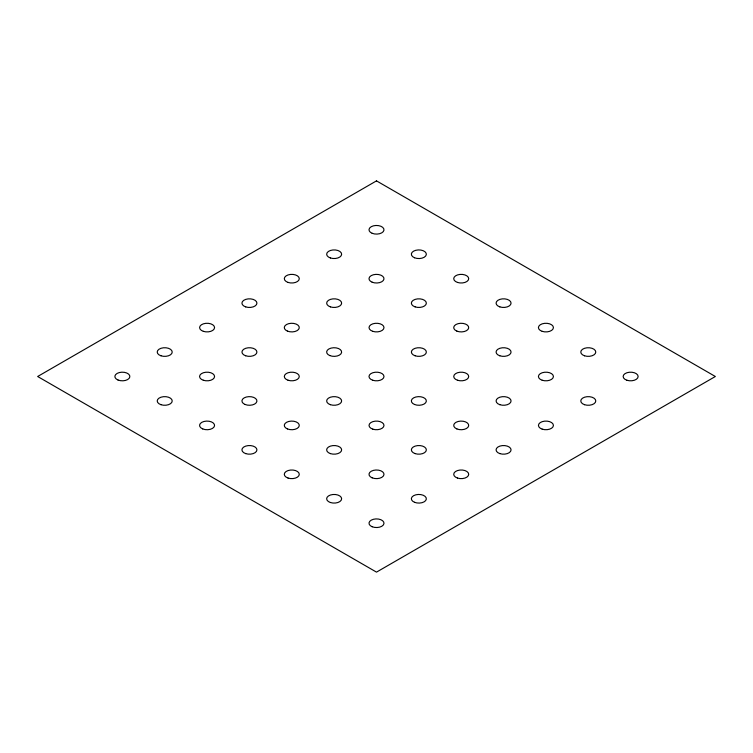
<?xml version="1.0" encoding="UTF-8"?>
<svg xmlns="http://www.w3.org/2000/svg" width="753" height="753" viewBox="0 0 753 753"><rect width="100%" height="100%" fill="white"/><g stroke="black" fill="none" stroke-linecap="round" stroke-linejoin="round"><path stroke-width="1.13" d="M376.5 180.871L37.65 376.5L376.5 572.129L715.35 376.5L376.5 180.871M372.151 526.742A7.492 4.32 0 0 0 383.955 523.636A7.492 4.32 0 0 0 373.394 519.288A7.492 4.32 0 0 0 372.151 526.742M414.508 502.289A7.492 4.32 0 0 0 426.311 499.183A7.492 4.32 0 0 0 415.75 494.834A7.492 4.32 0 0 0 414.508 502.289M457.476 478.061A7.483 4.32 0 0 0 468.705 474.315A7.483 4.32 0 0 0 457.476 470.569A7.483 4.32 0 0 0 457.476 478.061M499.832 453.607A7.492 4.32 0 0 0 511.061 449.861A7.492 4.32 0 0 0 499.832 446.115A7.492 4.32 0 0 0 499.832 453.607M542.188 429.144A7.483 4.32 0 0 0 553.417 425.407A7.483 4.32 0 0 0 542.188 421.661A7.483 4.32 0 0 0 542.188 429.144M584.544 404.7A7.492 4.32 0 0 0 595.774 400.954A7.492 4.32 0 0 0 584.544 397.208A7.492 4.32 0 0 0 584.544 404.7M626.901 380.246A7.492 4.32 0 0 0 638.13 376.5A7.492 4.32 0 0 0 626.901 372.754A7.492 4.32 0 0 0 626.901 380.246M330.407 502.515A7.492 4.32 0 0 0 341.636 498.768A7.492 4.32 0 0 0 330.407 495.022A7.492 4.32 0 0 0 330.407 502.515M372.151 477.835A7.492 4.32 0 0 0 383.955 474.729A7.492 4.32 0 0 0 373.394 470.38A7.492 4.32 0 0 0 372.151 477.835M415.119 453.607A7.483 4.32 0 0 0 426.349 449.861A7.483 4.32 0 0 0 415.119 446.115A7.483 4.32 0 0 0 415.119 453.607M456.864 428.928A7.492 4.32 0 0 0 468.667 425.822A7.492 4.32 0 0 0 458.116 421.473A7.492 4.32 0 0 0 456.864 428.928M499.832 404.69A7.483 4.32 0 0 0 511.061 400.954A7.483 4.32 0 0 0 499.832 397.208A7.483 4.32 0 0 0 499.832 404.69M542.188 380.246A7.492 4.32 0 0 0 553.417 376.5A7.492 4.32 0 0 0 542.188 372.754A7.492 4.32 0 0 0 542.188 380.246M584.544 355.793A7.492 4.32 0 0 0 595.774 352.046A7.492 4.32 0 0 0 584.544 348.3A7.492 4.32 0 0 0 584.544 355.793M288.051 478.061A7.492 4.32 0 0 0 299.28 474.315A7.492 4.32 0 0 0 288.051 470.569A7.492 4.32 0 0 0 288.051 478.061M330.407 453.607A7.492 4.32 0 0 0 341.636 449.861A7.492 4.32 0 0 0 330.407 446.115A7.492 4.32 0 0 0 330.407 453.607M372.763 429.144A7.483 4.32 0 0 0 383.992 425.407A7.483 4.32 0 0 0 372.763 421.661A7.483 4.32 0 0 0 372.763 429.144M414.508 404.474A7.492 4.32 0 0 0 426.311 401.368A7.492 4.32 0 0 0 415.75 397.019A7.492 4.32 0 0 0 414.508 404.474M457.476 380.237A7.483 4.32 0 0 0 468.705 376.5A7.483 4.32 0 0 0 457.476 372.754A7.483 4.32 0 0 0 457.476 380.237M499.832 355.793A7.492 4.32 0 0 0 511.061 352.046A7.492 4.32 0 0 0 499.832 348.3A7.492 4.32 0 0 0 499.832 355.793M542.179 331.339A7.492 4.32 0 0 0 553.417 327.593A7.492 4.32 0 0 0 542.179 323.846A7.492 4.32 0 0 0 542.179 331.339M245.685 453.607A7.492 4.32 0 0 0 256.924 449.861A7.492 4.32 0 0 0 245.685 446.115A7.492 4.32 0 0 0 245.685 453.607M287.439 428.928A7.492 4.32 0 0 0 299.242 425.822A7.492 4.32 0 0 0 288.681 421.473A7.492 4.32 0 0 0 287.439 428.928M330.398 404.69A7.483 4.32 0 0 0 341.627 400.954A7.483 4.32 0 0 0 330.407 397.208A7.483 4.32 0 0 0 330.398 404.69M372.754 380.246A7.492 4.32 0 0 0 383.992 376.5A7.492 4.32 0 0 0 372.754 372.754A7.492 4.32 0 0 0 372.754 380.246M415.119 355.783A7.483 4.32 0 0 0 426.349 352.046A7.483 4.32 0 0 0 415.119 348.3A7.483 4.32 0 0 0 415.119 355.783M456.864 331.113A7.492 4.32 0 0 0 468.667 328.007A7.492 4.32 0 0 0 458.106 323.658A7.492 4.32 0 0 0 456.864 331.113M499.823 306.876A7.492 4.32 0 0 0 511.061 303.139A7.492 4.32 0 0 0 499.823 299.393A7.492 4.32 0 0 0 499.823 306.876M202.726 428.928A7.492 4.32 0 0 0 214.53 425.822A7.492 4.32 0 0 0 203.969 421.473A7.492 4.32 0 0 0 202.726 428.928M245.083 404.474A7.492 4.32 0 0 0 256.886 401.368A7.492 4.32 0 0 0 246.325 397.019A7.492 4.32 0 0 0 245.083 404.474M288.051 380.237A7.483 4.32 0 0 0 299.27 376.5A7.483 4.32 0 0 0 288.051 372.754A7.483 4.32 0 0 0 288.051 380.237M329.795 355.567A7.492 4.32 0 0 0 341.598 352.46A7.492 4.32 0 0 0 331.038 348.112A7.492 4.32 0 0 0 329.795 355.567M372.763 331.329A7.483 4.32 0 0 0 383.992 327.593A7.483 4.32 0 0 0 372.763 323.846A7.483 4.32 0 0 0 372.763 331.329M415.11 306.876A7.492 4.32 0 0 0 426.349 303.139A7.492 4.32 0 0 0 415.11 299.393A7.492 4.32 0 0 0 415.11 306.876M457.466 282.422A7.492 4.32 0 0 0 468.705 278.685A7.492 4.32 0 0 0 457.466 274.939A7.492 4.32 0 0 0 457.466 282.422M160.973 404.7A7.492 4.32 0 0 0 172.211 400.954A7.492 4.32 0 0 0 160.973 397.208A7.492 4.32 0 0 0 160.973 404.7M203.329 380.246A7.492 4.32 0 0 0 214.567 376.5A7.492 4.32 0 0 0 203.329 372.754A7.492 4.32 0 0 0 203.329 380.246M245.694 355.783A7.483 4.32 0 0 0 256.914 352.046A7.483 4.32 0 0 0 245.694 348.3A7.483 4.32 0 0 0 245.694 355.783M287.439 331.113A7.492 4.32 0 0 0 299.242 328.007A7.492 4.32 0 0 0 288.681 323.658A7.492 4.32 0 0 0 287.439 331.113M330.407 306.876A7.483 4.32 0 0 0 341.636 303.139A7.483 4.32 0 0 0 330.407 299.393A7.483 4.32 0 0 0 330.407 306.876M372.151 282.206A7.492 4.32 0 0 0 383.955 279.099A7.492 4.32 0 0 0 373.394 274.751A7.492 4.32 0 0 0 372.151 282.206M414.508 257.752A7.492 4.32 0 0 0 426.311 254.646A7.492 4.32 0 0 0 415.75 250.297A7.492 4.32 0 0 0 414.508 257.752M118.014 380.02A7.492 4.32 0 0 0 129.817 376.914A7.492 4.32 0 0 0 119.256 372.566A7.492 4.32 0 0 0 118.014 380.02M160.973 355.793A7.492 4.32 0 0 0 172.211 352.046A7.492 4.32 0 0 0 160.973 348.3A7.492 4.32 0 0 0 160.973 355.793M203.338 331.329A7.483 4.32 0 0 0 214.567 327.593A7.483 4.32 0 0 0 203.338 323.846A7.483 4.32 0 0 0 203.338 331.329M245.694 306.885A7.492 4.32 0 0 0 256.924 303.139A7.492 4.32 0 0 0 245.694 299.393A7.492 4.32 0 0 0 245.694 306.885M288.051 282.422A7.483 4.32 0 0 0 299.28 278.685A7.483 4.32 0 0 0 288.051 274.939A7.483 4.32 0 0 0 288.051 282.422M330.407 257.968A7.492 4.32 0 0 0 341.636 254.232A7.492 4.32 0 0 0 330.407 250.485A7.492 4.32 0 0 0 330.407 257.968M372.151 233.298A7.492 4.32 0 0 0 383.955 230.192A7.492 4.32 0 0 0 373.394 225.844A7.492 4.32 0 0 0 372.151 233.298"/></g></svg>
